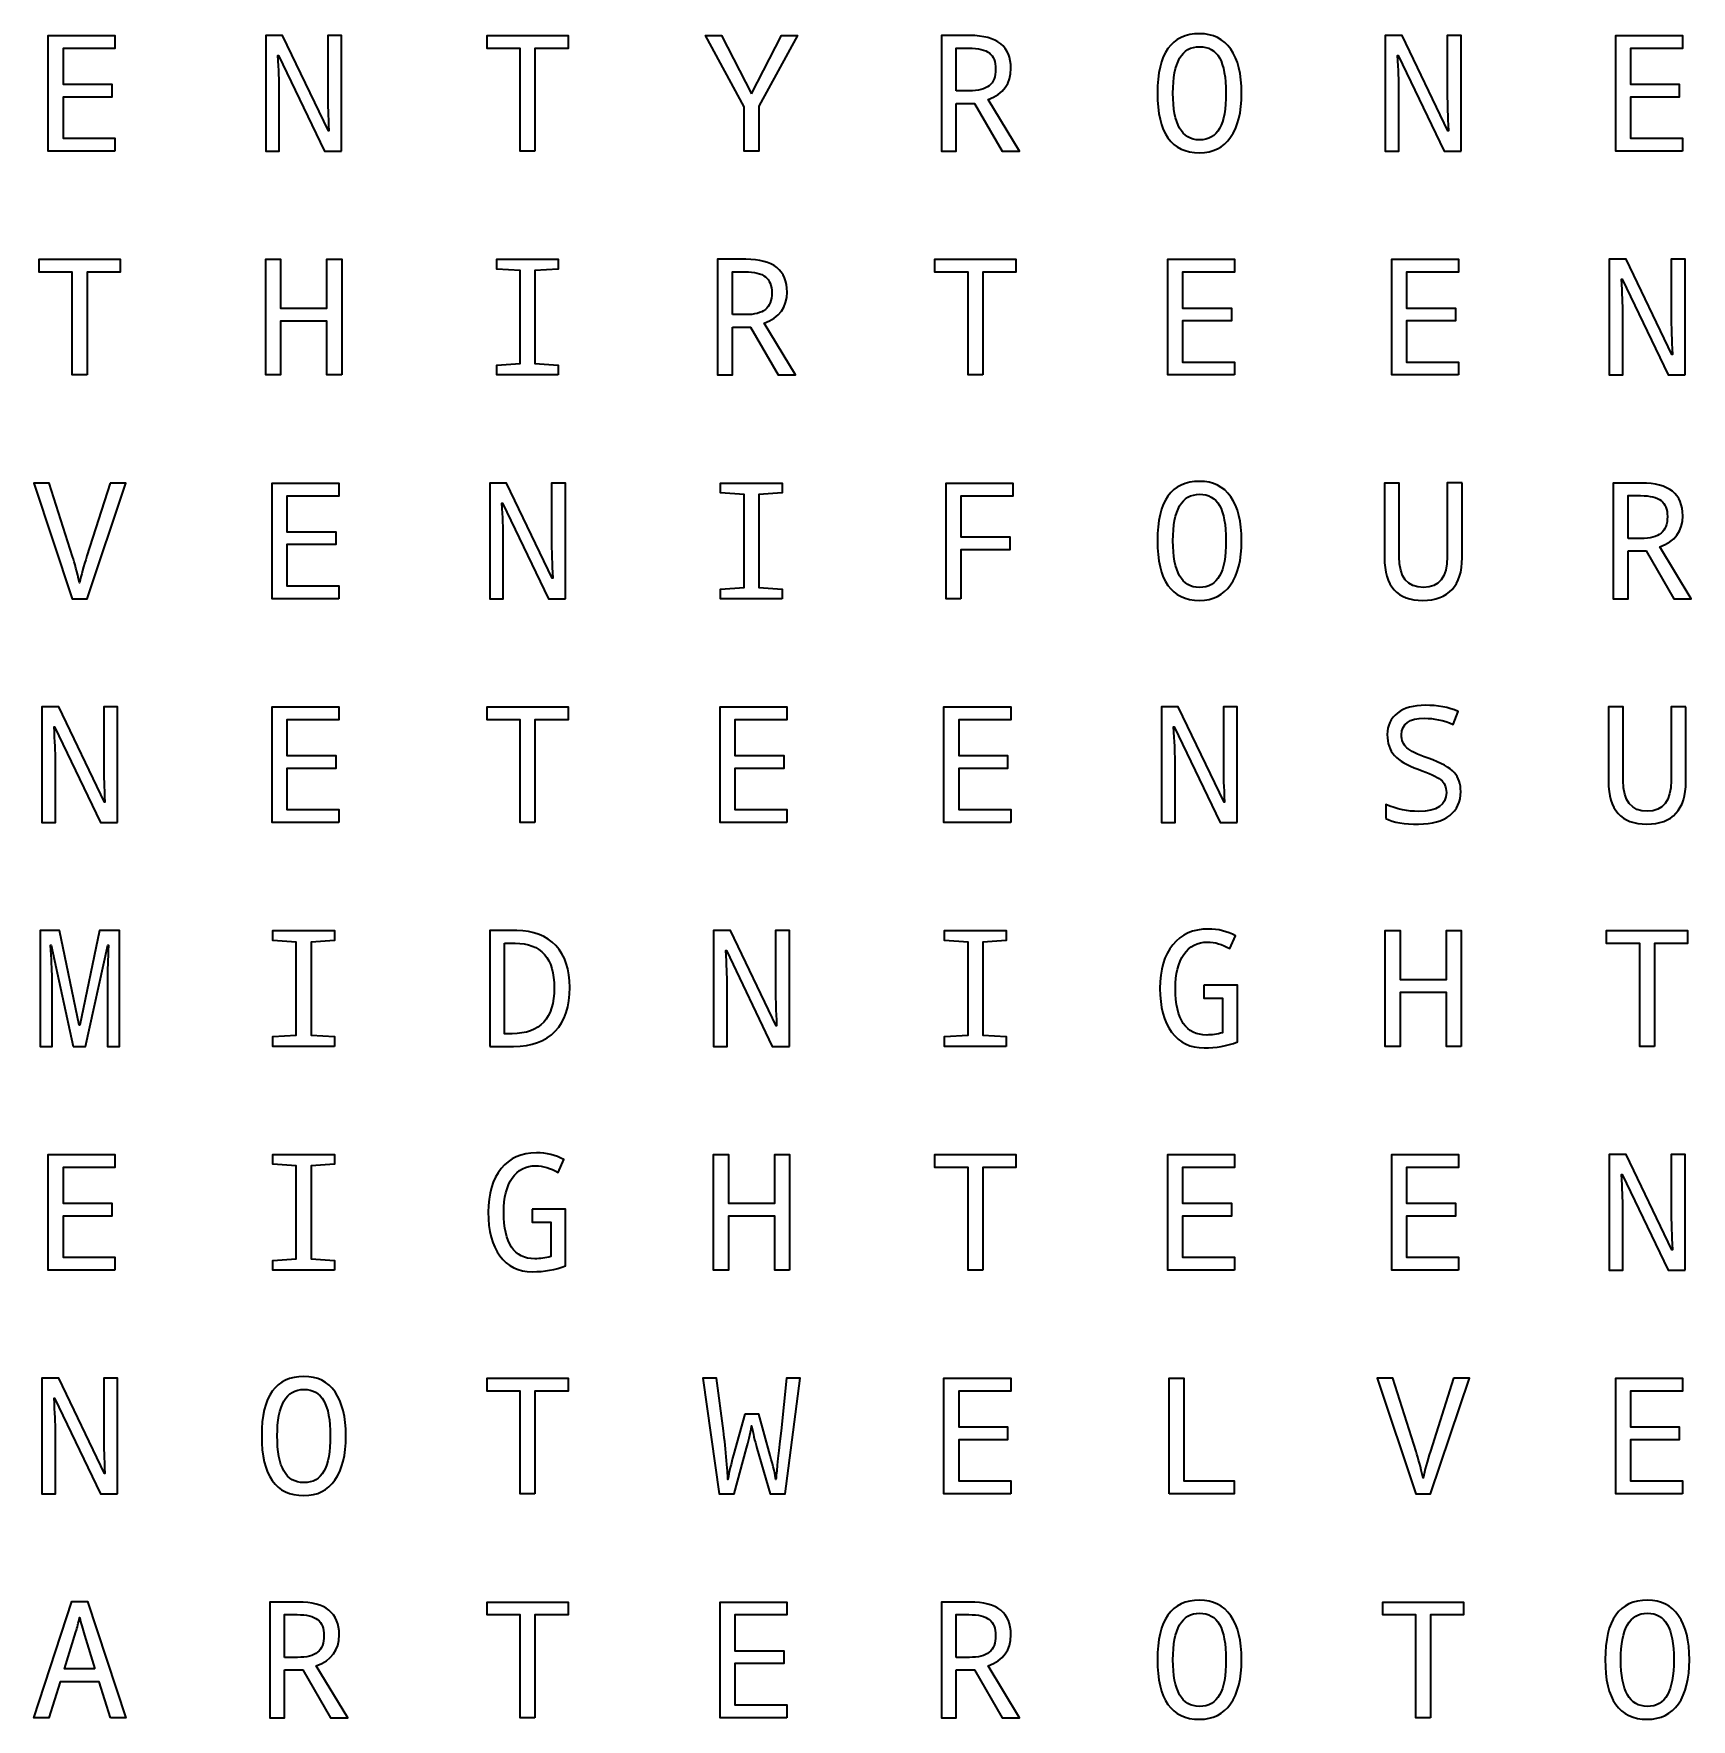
# Model space of a CAD drawing. Header units: inches. Extents: x 0 to 500, y 54 to 443.
# Drawn here: x 257.8 to 441.9, y 256 to 443.2 of the extents above; entities that cross this region are included whole.
import ezdxf

# ---------------------------------------------------------------- set-up
doc = ezdxf.new("R2010")
doc.units = ezdxf.units.IN
doc.header["$MEASUREMENT"] = 0
doc.layers.add('New Text - Clipping Mask', color=7, linetype='Continuous')

msp = doc.modelspace()

# ---------------------------------------------------------------- linework, layer by layer
at = {"layer": 'New Text - Clipping Mask', "color": 7, "lineweight": 35, "true_color": 0xffffff}
for points in [[(266.8, 430.19), (259.39, 430.19), (259.39, 443.03), (266.8, 443.03), (266.8, 441.59), (261.03, 441.59), (261.03, 437.62), (266.46, 437.62), (266.46, 436.19), (261.03, 436.19), (261.03, 431.63), (266.8, 431.63), (266.8, 430.19)], [(313.44, 430.19), (311.79, 430.19), (311.79, 441.59), (308.12, 441.59), (308.12, 443.03), (317.11, 443.03), (317.11, 441.59), (313.44, 441.59), (313.44, 430.19)], [(337.47, 436.54), (340.82, 443.03), (342.59, 443.03), (338.3, 435.18), (338.3, 430.19), (336.66, 430.19), (336.66, 435.1), (332.37, 443.03), (334.16, 443.03), (337.47, 436.54)], [(440.87, 430.19), (433.46, 430.19), (433.46, 443.03), (440.87, 443.03), (440.87, 441.59), (435.1, 441.59), (435.1, 437.62), (440.52, 437.62), (440.52, 436.19), (435.1, 436.19), (435.1, 431.63), (440.87, 431.63), (440.87, 430.19)], [(263.7, 405.33), (262.06, 405.33), (262.06, 416.74), (258.38, 416.74), (258.38, 418.18), (267.37, 418.18), (267.37, 416.74), (263.7, 416.74), (263.7, 405.33)], [(291.98, 405.33), (290.33, 405.33), (290.33, 411.32), (285.18, 411.32), (285.18, 405.33), (283.54, 405.33), (283.54, 418.18), (285.18, 418.18), (285.18, 412.76), (290.33, 412.76), (290.33, 418.18), (291.98, 418.18), (291.98, 405.33)], [(316.02, 405.33), (309.2, 405.33), (309.2, 406.41), (311.79, 406.59), (311.79, 416.92), (309.2, 417.1), (309.2, 418.18), (316.02, 418.18), (316.02, 417.1), (313.44, 416.92), (313.44, 406.59), (316.02, 406.41), (316.02, 405.33)], [(363.17, 405.33), (361.53, 405.33), (361.53, 416.74), (357.85, 416.74), (357.85, 418.18), (366.84, 418.18), (366.84, 416.74), (363.17, 416.74), (363.17, 405.33)], [(391.13, 405.33), (383.73, 405.33), (383.73, 418.18), (391.13, 418.18), (391.13, 416.74), (385.36, 416.74), (385.36, 412.76), (390.79, 412.76), (390.79, 411.34), (385.36, 411.34), (385.36, 406.77), (391.13, 406.77), (391.13, 405.33)], [(416, 405.33), (408.59, 405.33), (408.59, 418.18), (416, 418.18), (416, 416.74), (410.23, 416.74), (410.23, 412.76), (415.66, 412.76), (415.66, 411.34), (410.23, 411.34), (410.23, 406.77), (416, 406.77), (416, 405.33)], [(291.67, 380.48), (284.26, 380.48), (284.26, 393.32), (291.67, 393.32), (291.67, 391.88), (285.9, 391.88), (285.9, 387.91), (291.32, 387.91), (291.32, 386.49), (285.9, 386.49), (285.9, 381.92), (291.67, 381.92), (291.67, 380.48)], [(340.89, 380.48), (334.06, 380.48), (334.06, 381.56), (336.66, 381.74), (336.66, 392.07), (334.06, 392.24), (334.06, 393.32), (340.89, 393.32), (340.89, 392.24), (338.3, 392.07), (338.3, 381.74), (340.89, 381.56), (340.89, 380.48)], [(360.73, 380.48), (359.1, 380.48), (359.1, 393.32), (366.5, 393.32), (366.5, 391.88), (360.73, 391.88), (360.73, 387.35), (366.16, 387.35), (366.16, 385.91), (360.73, 385.91), (360.73, 380.48)], [(291.67, 355.63), (284.26, 355.63), (284.26, 368.47), (291.67, 368.47), (291.67, 367.03), (285.9, 367.03), (285.9, 363.06), (291.32, 363.06), (291.32, 361.63), (285.9, 361.63), (285.9, 357.07), (291.67, 357.07), (291.67, 355.63)], [(313.44, 355.63), (311.79, 355.63), (311.79, 367.03), (308.12, 367.03), (308.12, 368.47), (317.11, 368.47), (317.11, 367.03), (313.44, 367.03), (313.44, 355.63)], [(341.4, 355.63), (333.99, 355.63), (333.99, 368.47), (341.4, 368.47), (341.4, 367.03), (335.63, 367.03), (335.63, 363.06), (341.06, 363.06), (341.06, 361.63), (335.63, 361.63), (335.63, 357.07), (341.4, 357.07), (341.4, 355.63)], [(366.27, 355.63), (358.86, 355.63), (358.86, 368.47), (366.27, 368.47), (366.27, 367.03), (360.5, 367.03), (360.5, 363.06), (365.92, 363.06), (365.92, 361.63), (360.5, 361.63), (360.5, 357.07), (366.27, 357.07), (366.27, 355.63)], [(291.16, 330.77), (284.33, 330.77), (284.33, 331.85), (286.93, 332.03), (286.93, 342.36), (284.33, 342.54), (284.33, 343.62), (291.16, 343.62), (291.16, 342.54), (288.57, 342.36), (288.57, 332.03), (291.16, 331.85), (291.16, 330.77)], [(365.76, 330.77), (358.93, 330.77), (358.93, 331.85), (361.53, 332.03), (361.53, 342.36), (358.93, 342.54), (358.93, 343.62), (365.76, 343.62), (365.76, 342.54), (363.17, 342.36), (363.17, 332.03), (365.76, 331.85), (365.76, 330.77)], [(416.31, 330.77), (414.66, 330.77), (414.66, 336.76), (409.52, 336.76), (409.52, 330.77), (407.87, 330.77), (407.87, 343.62), (409.52, 343.62), (409.52, 338.21), (414.66, 338.21), (414.66, 343.62), (416.31, 343.62), (416.31, 330.77)], [(437.77, 330.77), (436.12, 330.77), (436.12, 342.18), (432.45, 342.18), (432.45, 343.62), (441.44, 343.62), (441.44, 342.18), (437.77, 342.18), (437.77, 330.77)], [(266.8, 305.92), (259.39, 305.92), (259.39, 318.76), (266.8, 318.76), (266.8, 317.32), (261.03, 317.32), (261.03, 313.35), (266.46, 313.35), (266.46, 311.93), (261.03, 311.93), (261.03, 307.36), (266.8, 307.36), (266.8, 305.92)], [(291.16, 305.92), (284.33, 305.92), (284.33, 307), (286.93, 307.18), (286.93, 317.51), (284.33, 317.68), (284.33, 318.76), (291.16, 318.76), (291.16, 317.68), (288.57, 317.51), (288.57, 307.18), (291.16, 307), (291.16, 305.92)], [(341.71, 305.92), (340.06, 305.92), (340.06, 311.91), (334.92, 311.91), (334.92, 305.92), (333.27, 305.92), (333.27, 318.76), (334.92, 318.76), (334.92, 313.35), (340.06, 313.35), (340.06, 318.76), (341.71, 318.76), (341.71, 305.92)], [(363.17, 305.92), (361.53, 305.92), (361.53, 317.32), (357.85, 317.32), (357.85, 318.76), (366.84, 318.76), (366.84, 317.32), (363.17, 317.32), (363.17, 305.92)], [(391.13, 305.92), (383.73, 305.92), (383.73, 318.76), (391.13, 318.76), (391.13, 317.32), (385.36, 317.32), (385.36, 313.35), (390.79, 313.35), (390.79, 311.93), (385.36, 311.93), (385.36, 307.36), (391.13, 307.36), (391.13, 305.92)], [(416, 305.92), (408.59, 305.92), (408.59, 318.76), (416, 318.76), (416, 317.32), (410.23, 317.32), (410.23, 313.35), (415.66, 313.35), (415.66, 311.93), (410.23, 311.93), (410.23, 307.36), (416, 307.36), (416, 305.92)], [(313.44, 281.07), (311.79, 281.07), (311.79, 292.47), (308.12, 292.47), (308.12, 293.91), (317.11, 293.91), (317.11, 292.47), (313.44, 292.47), (313.44, 281.07)], [(366.27, 281.07), (358.86, 281.07), (358.86, 293.91), (366.27, 293.91), (366.27, 292.47), (360.5, 292.47), (360.5, 288.5), (365.92, 288.5), (365.92, 287.08), (360.5, 287.08), (360.5, 282.51), (366.27, 282.51), (366.27, 281.07)], [(383.87, 281.07), (383.87, 293.91), (385.51, 293.91), (385.51, 282.52), (391.1, 282.52), (391.1, 281.07), (383.87, 281.07)], [(440.87, 281.07), (433.46, 281.07), (433.46, 293.91), (440.87, 293.91), (440.87, 292.47), (435.1, 292.47), (435.1, 288.5), (440.52, 288.5), (440.52, 287.08), (435.1, 287.08), (435.1, 282.51), (440.87, 282.51), (440.87, 281.07)], [(266.32, 256.21), (265.05, 260.19), (260.73, 260.19), (259.45, 256.21), (257.78, 256.21), (262.02, 269.11), (263.74, 269.11), (268.01, 256.21), (266.32, 256.21)], [(313.44, 256.21), (311.79, 256.21), (311.79, 267.62), (308.12, 267.62), (308.12, 269.06), (317.11, 269.06), (317.11, 267.62), (313.44, 267.62), (313.44, 256.21)], [(341.4, 256.21), (333.99, 256.21), (333.99, 269.06), (341.4, 269.06), (341.4, 267.62), (335.63, 267.62), (335.63, 263.65), (341.06, 263.65), (341.06, 262.22), (335.63, 262.22), (335.63, 257.65), (341.4, 257.65), (341.4, 256.21)], [(412.9, 256.21), (411.26, 256.21), (411.26, 267.62), (407.58, 267.62), (407.58, 269.06), (416.57, 269.06), (416.57, 267.62), (412.9, 267.62), (412.9, 256.21)]]:
    msp.add_lwpolyline(points, dxfattribs=at)
for points, knots in [([(291.96, 430.19), (291.96, 430.19), (290.07, 430.19), (290.07, 430.19), (290.07, 430.19), (284.96, 440.82), (284.96, 440.82), (284.96, 440.82), (284.89, 440.82), (284.89, 440.82), (285, 439.19), (285.05, 437.97), (285.05, 437.15), (285.05, 437.15), (285.05, 430.19), (285.05, 430.19), (285.05, 430.19), (283.54, 430.19), (283.54, 430.19), (283.54, 430.19), (283.54, 443.03), (283.54, 443.03), (283.54, 443.03), (285.41, 443.03), (285.41, 443.03), (285.41, 443.03), (290.5, 432.45), (290.5, 432.45), (290.5, 432.45), (290.55, 432.45), (290.55, 432.45), (290.47, 434.23), (290.43, 435.41), (290.43, 436), (290.43, 436), (290.43, 443.03), (290.43, 443.03), (290.43, 443.03), (291.96, 443.03), (291.96, 443.03), (291.96, 443.03), (291.96, 430.19), (291.96, 430.19)], [0, 0, 0, 0, 1, 1, 1, 2, 2, 2, 3, 3, 3, 4, 4, 4, 5, 5, 5, 6, 6, 6, 7, 7, 7, 8, 8, 8, 9, 9, 9, 10, 10, 10, 11, 11, 11, 12, 12, 12, 13, 13, 13, 14, 14, 14, 14]), ([(360.23, 435.49), (360.23, 435.49), (360.23, 430.19), (360.23, 430.19), (360.23, 430.19), (358.59, 430.19), (358.59, 430.19), (358.59, 430.19), (358.59, 443.03), (358.59, 443.03), (358.59, 443.03), (361.73, 443.03), (361.73, 443.03), (364.78, 443.03), (366.3, 441.81), (366.3, 439.38), (366.3, 437.7), (365.46, 436.55), (363.76, 435.94), (363.76, 435.94), (367.25, 430.19), (367.25, 430.19), (367.25, 430.19), (365.33, 430.19), (365.33, 430.19), (365.33, 430.19), (362.25, 435.49), (362.25, 435.49), (362.25, 435.49), (360.23, 435.49), (360.23, 435.49)], [0, 0, 0, 0, 1, 1, 1, 2, 2, 2, 3, 3, 3, 4, 4, 4, 5, 5, 5, 6, 6, 6, 7, 7, 7, 8, 8, 8, 9, 9, 9, 10, 10, 10, 10]), ([(387.24, 430.01), (384.12, 430.01), (382.56, 432.22), (382.56, 436.64), (382.56, 441.04), (384.12, 443.23), (387.25, 443.23), (388.76, 443.23), (389.91, 442.66), (390.71, 441.51), (391.51, 440.37), (391.91, 438.74), (391.91, 436.63), (391.91, 434.51), (391.5, 432.88), (390.69, 431.73), (389.88, 430.58), (388.73, 430.01), (387.24, 430.01)], [0, 0, 0, 0, 1, 1, 1, 2, 2, 2, 3, 3, 3, 4, 4, 4, 5, 5, 5, 6, 6, 6, 6]), ([(387.24, 431.44), (388.25, 431.44), (388.99, 431.87), (389.47, 432.72), (389.94, 433.56), (390.17, 434.87), (390.17, 436.63), (390.17, 438.4), (389.94, 439.7), (389.46, 440.54), (388.98, 441.37), (388.25, 441.79), (387.25, 441.79), (385.28, 441.79), (384.29, 440.07), (384.29, 436.63), (384.29, 433.17), (385.27, 431.44), (387.24, 431.44)], [0, 0, 0, 0, 1, 1, 1, 2, 2, 2, 3, 3, 3, 4, 4, 4, 5, 5, 5, 6, 6, 6, 6]), ([(416.29, 430.19), (416.29, 430.19), (414.4, 430.19), (414.4, 430.19), (414.4, 430.19), (409.3, 440.82), (409.3, 440.82), (409.3, 440.82), (409.23, 440.82), (409.23, 440.82), (409.33, 439.19), (409.38, 437.97), (409.38, 437.15), (409.38, 437.15), (409.38, 430.19), (409.38, 430.19), (409.38, 430.19), (407.87, 430.19), (407.87, 430.19), (407.87, 430.19), (407.87, 443.03), (407.87, 443.03), (407.87, 443.03), (409.75, 443.03), (409.75, 443.03), (409.75, 443.03), (414.83, 432.45), (414.83, 432.45), (414.83, 432.45), (414.88, 432.45), (414.88, 432.45), (414.8, 434.23), (414.76, 435.41), (414.76, 436), (414.76, 436), (414.76, 443.03), (414.76, 443.03), (414.76, 443.03), (416.29, 443.03), (416.29, 443.03), (416.29, 443.03), (416.29, 430.19), (416.29, 430.19)], [0, 0, 0, 0, 1, 1, 1, 2, 2, 2, 3, 3, 3, 4, 4, 4, 5, 5, 5, 6, 6, 6, 7, 7, 7, 8, 8, 8, 9, 9, 9, 10, 10, 10, 11, 11, 11, 12, 12, 12, 13, 13, 13, 14, 14, 14, 14]), ([(360.23, 436.88), (360.23, 436.88), (361.68, 436.88), (361.68, 436.88), (362.68, 436.88), (363.42, 437.07), (363.89, 437.46), (364.37, 437.85), (364.6, 438.46), (364.6, 439.3), (364.6, 440.13), (364.37, 440.72), (363.9, 441.09), (363.43, 441.45), (362.68, 441.63), (361.63, 441.63), (361.63, 441.63), (360.23, 441.63), (360.23, 441.63), (360.23, 441.63), (360.23, 436.88), (360.23, 436.88)], [0, 0, 0, 0, 1, 1, 1, 2, 2, 2, 3, 3, 3, 4, 4, 4, 5, 5, 5, 6, 6, 6, 7, 7, 7, 7]), ([(335.37, 410.64), (335.37, 410.64), (335.37, 405.33), (335.37, 405.33), (335.37, 405.33), (333.72, 405.33), (333.72, 405.33), (333.72, 405.33), (333.72, 418.18), (333.72, 418.18), (333.72, 418.18), (336.86, 418.18), (336.86, 418.18), (339.91, 418.18), (341.44, 416.96), (341.44, 414.53), (341.44, 412.85), (340.59, 411.7), (338.89, 411.09), (338.89, 411.09), (342.39, 405.33), (342.39, 405.33), (342.39, 405.33), (340.46, 405.33), (340.46, 405.33), (340.46, 405.33), (337.38, 410.64), (337.38, 410.64), (337.38, 410.64), (335.37, 410.64), (335.37, 410.64)], [0, 0, 0, 0, 1, 1, 1, 2, 2, 2, 3, 3, 3, 4, 4, 4, 5, 5, 5, 6, 6, 6, 7, 7, 7, 8, 8, 8, 9, 9, 9, 10, 10, 10, 10]), ([(441.16, 405.33), (441.16, 405.33), (439.27, 405.33), (439.27, 405.33), (439.27, 405.33), (434.16, 415.96), (434.16, 415.96), (434.16, 415.96), (434.09, 415.96), (434.09, 415.96), (434.2, 414.34), (434.25, 413.12), (434.25, 412.3), (434.25, 412.3), (434.25, 405.33), (434.25, 405.33), (434.25, 405.33), (432.74, 405.33), (432.74, 405.33), (432.74, 405.33), (432.74, 418.18), (432.74, 418.18), (432.74, 418.18), (434.61, 418.18), (434.61, 418.18), (434.61, 418.18), (439.7, 407.6), (439.7, 407.6), (439.7, 407.6), (439.75, 407.6), (439.75, 407.6), (439.67, 409.37), (439.63, 410.56), (439.63, 411.15), (439.63, 411.15), (439.63, 418.18), (439.63, 418.18), (439.63, 418.18), (441.16, 418.18), (441.16, 418.18), (441.16, 418.18), (441.16, 405.33), (441.16, 405.33)], [0, 0, 0, 0, 1, 1, 1, 2, 2, 2, 3, 3, 3, 4, 4, 4, 5, 5, 5, 6, 6, 6, 7, 7, 7, 8, 8, 8, 9, 9, 9, 10, 10, 10, 11, 11, 11, 12, 12, 12, 13, 13, 13, 14, 14, 14, 14]), ([(335.37, 412.03), (335.37, 412.03), (336.81, 412.03), (336.81, 412.03), (337.81, 412.03), (338.55, 412.22), (339.03, 412.61), (339.5, 412.99), (339.74, 413.61), (339.74, 414.45), (339.74, 415.28), (339.5, 415.87), (339.03, 416.23), (338.57, 416.6), (337.81, 416.78), (336.76, 416.78), (336.76, 416.78), (335.37, 416.78), (335.37, 416.78), (335.37, 416.78), (335.37, 412.03), (335.37, 412.03)], [0, 0, 0, 0, 1, 1, 1, 2, 2, 2, 3, 3, 3, 4, 4, 4, 5, 5, 5, 6, 6, 6, 7, 7, 7, 7]), ([(266.26, 393.32), (266.26, 393.32), (268.01, 393.32), (268.01, 393.32), (268.01, 393.32), (263.7, 380.48), (263.7, 380.48), (263.7, 380.48), (262.06, 380.48), (262.06, 380.48), (262.06, 380.48), (257.78, 393.32), (257.78, 393.32), (257.78, 393.32), (259.5, 393.32), (259.5, 393.32), (259.5, 393.32), (262.09, 385.18), (262.09, 385.18), (262.34, 384.44), (262.59, 383.46), (262.87, 382.25), (263.05, 383.09), (263.32, 384.09), (263.69, 385.23), (263.69, 385.23), (266.26, 393.32), (266.26, 393.32)], [0, 0, 0, 0, 1, 1, 1, 2, 2, 2, 3, 3, 3, 4, 4, 4, 5, 5, 5, 6, 6, 6, 7, 7, 7, 8, 8, 8, 9, 9, 9, 9]), ([(316.83, 380.48), (316.83, 380.48), (314.93, 380.48), (314.93, 380.48), (314.93, 380.48), (309.83, 391.11), (309.83, 391.11), (309.83, 391.11), (309.76, 391.11), (309.76, 391.11), (309.87, 389.49), (309.92, 388.27), (309.92, 387.45), (309.92, 387.45), (309.92, 380.48), (309.92, 380.48), (309.92, 380.48), (308.41, 380.48), (308.41, 380.48), (308.41, 380.48), (308.41, 393.32), (308.41, 393.32), (308.41, 393.32), (310.28, 393.32), (310.28, 393.32), (310.28, 393.32), (315.36, 382.75), (315.36, 382.75), (315.36, 382.75), (315.42, 382.75), (315.42, 382.75), (315.34, 384.52), (315.29, 385.7), (315.29, 386.29), (315.29, 386.29), (315.29, 393.32), (315.29, 393.32), (315.29, 393.32), (316.83, 393.32), (316.83, 393.32), (316.83, 393.32), (316.83, 380.48), (316.83, 380.48)], [0, 0, 0, 0, 1, 1, 1, 2, 2, 2, 3, 3, 3, 4, 4, 4, 5, 5, 5, 6, 6, 6, 7, 7, 7, 8, 8, 8, 9, 9, 9, 10, 10, 10, 11, 11, 11, 12, 12, 12, 13, 13, 13, 14, 14, 14, 14]), ([(387.24, 380.3), (384.12, 380.3), (382.56, 382.51), (382.56, 386.94), (382.56, 391.33), (384.12, 393.52), (387.25, 393.52), (388.76, 393.52), (389.91, 392.95), (390.71, 391.81), (391.51, 390.66), (391.91, 389.03), (391.91, 386.92), (391.91, 384.8), (391.5, 383.17), (390.69, 382.03), (389.88, 380.88), (388.73, 380.3), (387.24, 380.3)], [0, 0, 0, 0, 1, 1, 1, 2, 2, 2, 3, 3, 3, 4, 4, 4, 5, 5, 5, 6, 6, 6, 6]), ([(416.4, 393.34), (416.4, 393.34), (416.4, 385.01), (416.4, 385.01), (416.4, 383.49), (416.03, 382.32), (415.29, 381.52), (414.55, 380.71), (413.46, 380.3), (412.03, 380.3), (409.2, 380.3), (407.78, 381.88), (407.78, 385.05), (407.78, 385.05), (407.78, 393.32), (407.78, 393.32), (407.78, 393.32), (409.42, 393.32), (409.42, 393.32), (409.42, 393.32), (409.42, 385.14), (409.42, 385.14), (409.42, 382.87), (410.32, 381.74), (412.12, 381.74), (413.85, 381.74), (414.73, 382.87), (414.76, 385.15), (414.76, 385.15), (414.76, 393.34), (414.76, 393.34), (414.76, 393.34), (416.4, 393.34), (416.4, 393.34)], [0, 0, 0, 0, 1, 1, 1, 2, 2, 2, 3, 3, 3, 4, 4, 4, 5, 5, 5, 6, 6, 6, 7, 7, 7, 8, 8, 8, 9, 9, 9, 10, 10, 10, 11, 11, 11, 11]), ([(434.83, 385.79), (434.83, 385.79), (434.83, 380.48), (434.83, 380.48), (434.83, 380.48), (433.19, 380.48), (433.19, 380.48), (433.19, 380.48), (433.19, 393.32), (433.19, 393.32), (433.19, 393.32), (436.33, 393.32), (436.33, 393.32), (439.38, 393.32), (440.9, 392.11), (440.9, 389.68), (440.9, 388), (440.05, 386.85), (438.36, 386.23), (438.36, 386.23), (441.85, 380.48), (441.85, 380.48), (441.85, 380.48), (439.93, 380.48), (439.93, 380.48), (439.93, 380.48), (436.85, 385.79), (436.85, 385.79), (436.85, 385.79), (434.83, 385.79), (434.83, 385.79)], [0, 0, 0, 0, 1, 1, 1, 2, 2, 2, 3, 3, 3, 4, 4, 4, 5, 5, 5, 6, 6, 6, 7, 7, 7, 8, 8, 8, 9, 9, 9, 10, 10, 10, 10]), ([(387.24, 381.74), (388.25, 381.74), (388.99, 382.16), (389.47, 383.01), (389.94, 383.86), (390.17, 385.16), (390.17, 386.92), (390.17, 388.69), (389.94, 390), (389.46, 390.83), (388.98, 391.67), (388.25, 392.08), (387.25, 392.08), (385.28, 392.08), (384.29, 390.36), (384.29, 386.92), (384.29, 383.46), (385.27, 381.74), (387.24, 381.74)], [0, 0, 0, 0, 1, 1, 1, 2, 2, 2, 3, 3, 3, 4, 4, 4, 5, 5, 5, 6, 6, 6, 6]), ([(434.83, 387.17), (434.83, 387.17), (436.27, 387.17), (436.27, 387.17), (437.28, 387.17), (438.02, 387.37), (438.49, 387.75), (438.97, 388.14), (439.2, 388.75), (439.2, 389.6), (439.2, 390.42), (438.97, 391.02), (438.5, 391.38), (438.03, 391.74), (437.27, 391.93), (436.23, 391.93), (436.23, 391.93), (434.83, 391.93), (434.83, 391.93), (434.83, 391.93), (434.83, 387.17), (434.83, 387.17)], [0, 0, 0, 0, 1, 1, 1, 2, 2, 2, 3, 3, 3, 4, 4, 4, 5, 5, 5, 6, 6, 6, 7, 7, 7, 7]), ([(267.09, 355.63), (267.09, 355.63), (265.2, 355.63), (265.2, 355.63), (265.2, 355.63), (260.1, 366.26), (260.1, 366.26), (260.1, 366.26), (260.03, 366.26), (260.03, 366.26), (260.13, 364.63), (260.19, 363.41), (260.19, 362.59), (260.19, 362.59), (260.19, 355.63), (260.19, 355.63), (260.19, 355.63), (258.67, 355.63), (258.67, 355.63), (258.67, 355.63), (258.67, 368.47), (258.67, 368.47), (258.67, 368.47), (260.55, 368.47), (260.55, 368.47), (260.55, 368.47), (265.63, 357.89), (265.63, 357.89), (265.63, 357.89), (265.68, 357.89), (265.68, 357.89), (265.6, 359.67), (265.56, 360.85), (265.56, 361.44), (265.56, 361.44), (265.56, 368.47), (265.56, 368.47), (265.56, 368.47), (267.09, 368.47), (267.09, 368.47), (267.09, 368.47), (267.09, 355.63), (267.09, 355.63)], [0, 0, 0, 0, 1, 1, 1, 2, 2, 2, 3, 3, 3, 4, 4, 4, 5, 5, 5, 6, 6, 6, 7, 7, 7, 8, 8, 8, 9, 9, 9, 10, 10, 10, 11, 11, 11, 12, 12, 12, 13, 13, 13, 14, 14, 14, 14]), ([(391.42, 355.63), (391.42, 355.63), (389.53, 355.63), (389.53, 355.63), (389.53, 355.63), (384.43, 366.26), (384.43, 366.26), (384.43, 366.26), (384.36, 366.26), (384.36, 366.26), (384.47, 364.63), (384.52, 363.41), (384.52, 362.59), (384.52, 362.59), (384.52, 355.63), (384.52, 355.63), (384.52, 355.63), (383.01, 355.63), (383.01, 355.63), (383.01, 355.63), (383.01, 368.47), (383.01, 368.47), (383.01, 368.47), (384.88, 368.47), (384.88, 368.47), (384.88, 368.47), (389.96, 357.89), (389.96, 357.89), (389.96, 357.89), (390.02, 357.89), (390.02, 357.89), (389.93, 359.67), (389.89, 360.85), (389.89, 361.44), (389.89, 361.44), (389.89, 368.47), (389.89, 368.47), (389.89, 368.47), (391.42, 368.47), (391.42, 368.47), (391.42, 368.47), (391.42, 355.63), (391.42, 355.63)], [0, 0, 0, 0, 1, 1, 1, 2, 2, 2, 3, 3, 3, 4, 4, 4, 5, 5, 5, 6, 6, 6, 7, 7, 7, 8, 8, 8, 9, 9, 9, 10, 10, 10, 11, 11, 11, 12, 12, 12, 13, 13, 13, 14, 14, 14, 14]), ([(407.92, 356.06), (407.92, 356.06), (407.92, 357.62), (407.92, 357.62), (409.16, 357.12), (410.38, 356.86), (411.57, 356.86), (413.62, 356.86), (414.65, 357.57), (414.65, 358.97), (414.65, 359.58), (414.44, 360.05), (414.03, 360.38), (413.61, 360.71), (412.77, 361.1), (411.51, 361.55), (410.29, 361.97), (409.42, 362.49), (408.89, 363.08), (408.36, 363.67), (408.09, 364.45), (408.09, 365.39), (408.09, 366.41), (408.47, 367.21), (409.22, 367.79), (409.98, 368.37), (411.01, 368.65), (412.32, 368.65), (413.67, 368.65), (414.89, 368.43), (415.98, 367.97), (415.98, 367.97), (415.42, 366.53), (415.42, 366.53), (414.29, 366.99), (413.23, 367.21), (412.25, 367.21), (410.53, 367.21), (409.68, 366.6), (409.68, 365.38), (409.68, 364.78), (409.87, 364.3), (410.25, 363.94), (410.64, 363.57), (411.43, 363.18), (412.63, 362.77), (414.07, 362.25), (415.04, 361.72), (415.52, 361.17), (416.01, 360.63), (416.25, 359.92), (416.25, 359.06), (416.25, 357.94), (415.84, 357.05), (415.03, 356.41), (414.22, 355.77), (413.06, 355.45), (411.57, 355.45), (410.01, 355.45), (408.8, 355.65), (407.92, 356.06)], [0, 0, 0, 0, 1, 1, 1, 2, 2, 2, 3, 3, 3, 4, 4, 4, 5, 5, 5, 6, 6, 6, 7, 7, 7, 8, 8, 8, 9, 9, 9, 10, 10, 10, 11, 11, 11, 12, 12, 12, 13, 13, 13, 14, 14, 14, 15, 15, 15, 16, 16, 16, 17, 17, 17, 18, 18, 18, 19, 19, 19, 20, 20, 20, 20]), ([(441.26, 368.49), (441.26, 368.49), (441.26, 360.16), (441.26, 360.16), (441.26, 358.64), (440.89, 357.47), (440.15, 356.66), (439.42, 355.85), (438.33, 355.45), (436.9, 355.45), (434.07, 355.45), (432.65, 357.03), (432.65, 360.19), (432.65, 360.19), (432.65, 368.47), (432.65, 368.47), (432.65, 368.47), (434.29, 368.47), (434.29, 368.47), (434.29, 368.47), (434.29, 360.28), (434.29, 360.28), (434.29, 358.02), (435.19, 356.88), (436.99, 356.88), (438.72, 356.88), (439.6, 358.02), (439.63, 360.3), (439.63, 360.3), (439.63, 368.49), (439.63, 368.49), (439.63, 368.49), (441.26, 368.49), (441.26, 368.49)], [0, 0, 0, 0, 1, 1, 1, 2, 2, 2, 3, 3, 3, 4, 4, 4, 5, 5, 5, 6, 6, 6, 7, 7, 7, 8, 8, 8, 9, 9, 9, 10, 10, 10, 11, 11, 11, 11]), ([(262.17, 330.77), (262.17, 330.77), (259.72, 342.02), (259.72, 342.02), (259.72, 342.02), (259.65, 342.02), (259.65, 342.02), (259.75, 340.46), (259.81, 339.27), (259.81, 338.45), (259.81, 338.45), (259.81, 330.77), (259.81, 330.77), (259.81, 330.77), (258.48, 330.77), (258.48, 330.77), (258.48, 330.77), (258.48, 343.62), (258.48, 343.62), (258.48, 343.62), (260.65, 343.62), (260.65, 343.62), (260.65, 343.62), (262.83, 333.14), (262.83, 333.14), (262.83, 333.14), (262.89, 333.14), (262.89, 333.14), (262.89, 333.14), (265.09, 343.62), (265.09, 343.62), (265.09, 343.62), (267.3, 343.62), (267.3, 343.62), (267.3, 343.62), (267.3, 330.77), (267.3, 330.77), (267.3, 330.77), (265.96, 330.77), (265.96, 330.77), (265.96, 330.77), (265.96, 338.57), (265.96, 338.57), (265.96, 339.16), (266, 340.31), (266.08, 342), (266.08, 342), (266.01, 342), (266.01, 342), (266.01, 342), (263.52, 330.77), (263.52, 330.77), (263.52, 330.77), (262.17, 330.77), (262.17, 330.77)], [0, 0, 0, 0, 1, 1, 1, 2, 2, 2, 3, 3, 3, 4, 4, 4, 5, 5, 5, 6, 6, 6, 7, 7, 7, 8, 8, 8, 9, 9, 9, 10, 10, 10, 11, 11, 11, 12, 12, 12, 13, 13, 13, 14, 14, 14, 15, 15, 15, 16, 16, 16, 17, 17, 17, 18, 18, 18, 18]), ([(308.41, 330.77), (308.41, 330.77), (308.41, 343.62), (308.41, 343.62), (308.41, 343.62), (311.41, 343.62), (311.41, 343.62), (313.27, 343.62), (314.72, 343.06), (315.76, 341.96), (316.79, 340.85), (317.31, 339.3), (317.31, 337.32), (317.31, 335.2), (316.77, 333.58), (315.7, 332.46), (314.63, 331.34), (313.08, 330.77), (311.05, 330.77), (311.05, 330.77), (308.41, 330.77), (308.41, 330.77)], [0, 0, 0, 0, 1, 1, 1, 2, 2, 2, 3, 3, 3, 4, 4, 4, 5, 5, 5, 6, 6, 6, 7, 7, 7, 7]), ([(341.69, 330.77), (341.69, 330.77), (339.8, 330.77), (339.8, 330.77), (339.8, 330.77), (334.7, 341.4), (334.7, 341.4), (334.7, 341.4), (334.63, 341.4), (334.63, 341.4), (334.73, 339.78), (334.79, 338.56), (334.79, 337.74), (334.79, 337.74), (334.79, 330.77), (334.79, 330.77), (334.79, 330.77), (333.27, 330.77), (333.27, 330.77), (333.27, 330.77), (333.27, 343.62), (333.27, 343.62), (333.27, 343.62), (335.15, 343.62), (335.15, 343.62), (335.15, 343.62), (340.23, 333.04), (340.23, 333.04), (340.23, 333.04), (340.28, 333.04), (340.28, 333.04), (340.2, 334.81), (340.16, 336), (340.16, 336.59), (340.16, 336.59), (340.16, 343.62), (340.16, 343.62), (340.16, 343.62), (341.69, 343.62), (341.69, 343.62), (341.69, 343.62), (341.69, 330.77), (341.69, 330.77)], [0, 0, 0, 0, 1, 1, 1, 2, 2, 2, 3, 3, 3, 4, 4, 4, 5, 5, 5, 6, 6, 6, 7, 7, 7, 8, 8, 8, 9, 9, 9, 10, 10, 10, 11, 11, 11, 12, 12, 12, 13, 13, 13, 14, 14, 14, 14]), ([(387.73, 337.55), (387.73, 337.55), (391.44, 337.55), (391.44, 337.55), (391.44, 337.55), (391.44, 331.26), (391.44, 331.26), (390.3, 330.82), (389.07, 330.6), (387.75, 330.6), (386.21, 330.6), (385.01, 331.18), (384.14, 332.35), (383.28, 333.52), (382.85, 335.14), (382.85, 337.21), (382.85, 339.27), (383.32, 340.88), (384.27, 342.05), (385.22, 343.22), (386.53, 343.8), (388.2, 343.8), (389.32, 343.8), (390.34, 343.55), (391.24, 343.05), (391.24, 343.05), (390.61, 341.62), (390.61, 341.62), (389.75, 342.11), (388.93, 342.36), (388.14, 342.36), (387.02, 342.36), (386.14, 341.9), (385.51, 340.99), (384.88, 340.08), (384.57, 338.82), (384.57, 337.19), (384.57, 333.75), (385.73, 332.03), (388.04, 332.03), (388.61, 332.03), (389.2, 332.11), (389.81, 332.28), (389.81, 332.28), (389.81, 336.11), (389.81, 336.11), (389.81, 336.11), (387.73, 336.11), (387.73, 336.11), (387.73, 336.11), (387.73, 337.55), (387.73, 337.55)], [0, 0, 0, 0, 1, 1, 1, 2, 2, 2, 3, 3, 3, 4, 4, 4, 5, 5, 5, 6, 6, 6, 7, 7, 7, 8, 8, 8, 9, 9, 9, 10, 10, 10, 11, 11, 11, 12, 12, 12, 13, 13, 13, 14, 14, 14, 15, 15, 15, 16, 16, 16, 17, 17, 17, 17]), ([(310.05, 342.22), (310.05, 342.22), (310.05, 332.18), (310.05, 332.18), (310.05, 332.18), (310.9, 332.18), (310.9, 332.18), (314.02, 332.18), (315.58, 333.87), (315.58, 337.27), (315.58, 340.57), (314.13, 342.22), (311.24, 342.22), (311.24, 342.22), (310.05, 342.22), (310.05, 342.22)], [0, 0, 0, 0, 1, 1, 1, 2, 2, 2, 3, 3, 3, 4, 4, 4, 5, 5, 5, 5]), ([(313.13, 312.7), (313.13, 312.7), (316.84, 312.7), (316.84, 312.7), (316.84, 312.7), (316.84, 306.4), (316.84, 306.4), (315.7, 305.96), (314.47, 305.74), (313.15, 305.74), (311.61, 305.74), (310.41, 306.33), (309.54, 307.5), (308.68, 308.67), (308.25, 310.29), (308.25, 312.36), (308.25, 314.41), (308.72, 316.03), (309.67, 317.2), (310.62, 318.36), (311.93, 318.95), (313.6, 318.95), (314.72, 318.95), (315.74, 318.7), (316.64, 318.19), (316.64, 318.19), (316.01, 316.77), (316.01, 316.77), (315.15, 317.26), (314.33, 317.51), (313.54, 317.51), (312.42, 317.51), (311.54, 317.05), (310.91, 316.14), (310.29, 315.23), (309.97, 313.96), (309.97, 312.34), (309.97, 308.9), (311.13, 307.18), (313.44, 307.18), (314.01, 307.18), (314.6, 307.26), (315.21, 307.43), (315.21, 307.43), (315.21, 311.26), (315.21, 311.26), (315.21, 311.26), (313.13, 311.26), (313.13, 311.26), (313.13, 311.26), (313.13, 312.7), (313.13, 312.7)], [0, 0, 0, 0, 1, 1, 1, 2, 2, 2, 3, 3, 3, 4, 4, 4, 5, 5, 5, 6, 6, 6, 7, 7, 7, 8, 8, 8, 9, 9, 9, 10, 10, 10, 11, 11, 11, 12, 12, 12, 13, 13, 13, 14, 14, 14, 15, 15, 15, 16, 16, 16, 17, 17, 17, 17]), ([(441.16, 305.92), (441.16, 305.92), (439.27, 305.92), (439.27, 305.92), (439.27, 305.92), (434.16, 316.55), (434.16, 316.55), (434.16, 316.55), (434.09, 316.55), (434.09, 316.55), (434.2, 314.93), (434.25, 313.71), (434.25, 312.89), (434.25, 312.89), (434.25, 305.92), (434.25, 305.92), (434.25, 305.92), (432.74, 305.92), (432.74, 305.92), (432.74, 305.92), (432.74, 318.76), (432.74, 318.76), (432.74, 318.76), (434.61, 318.76), (434.61, 318.76), (434.61, 318.76), (439.7, 308.19), (439.7, 308.19), (439.7, 308.19), (439.75, 308.19), (439.75, 308.19), (439.67, 309.96), (439.63, 311.14), (439.63, 311.74), (439.63, 311.74), (439.63, 318.76), (439.63, 318.76), (439.63, 318.76), (441.16, 318.76), (441.16, 318.76), (441.16, 318.76), (441.16, 305.92), (441.16, 305.92)], [0, 0, 0, 0, 1, 1, 1, 2, 2, 2, 3, 3, 3, 4, 4, 4, 5, 5, 5, 6, 6, 6, 7, 7, 7, 8, 8, 8, 9, 9, 9, 10, 10, 10, 11, 11, 11, 12, 12, 12, 13, 13, 13, 14, 14, 14, 14]), ([(267.09, 281.07), (267.09, 281.07), (265.2, 281.07), (265.2, 281.07), (265.2, 281.07), (260.1, 291.7), (260.1, 291.7), (260.1, 291.7), (260.03, 291.7), (260.03, 291.7), (260.13, 290.07), (260.19, 288.85), (260.19, 288.03), (260.19, 288.03), (260.19, 281.07), (260.19, 281.07), (260.19, 281.07), (258.67, 281.07), (258.67, 281.07), (258.67, 281.07), (258.67, 293.91), (258.67, 293.91), (258.67, 293.91), (260.55, 293.91), (260.55, 293.91), (260.55, 293.91), (265.63, 283.33), (265.63, 283.33), (265.63, 283.33), (265.68, 283.33), (265.68, 283.33), (265.6, 285.11), (265.56, 286.29), (265.56, 286.88), (265.56, 286.88), (265.56, 293.91), (265.56, 293.91), (265.56, 293.91), (267.09, 293.91), (267.09, 293.91), (267.09, 293.91), (267.09, 281.07), (267.09, 281.07)], [0, 0, 0, 0, 1, 1, 1, 2, 2, 2, 3, 3, 3, 4, 4, 4, 5, 5, 5, 6, 6, 6, 7, 7, 7, 8, 8, 8, 9, 9, 9, 10, 10, 10, 11, 11, 11, 12, 12, 12, 13, 13, 13, 14, 14, 14, 14]), ([(287.77, 280.89), (284.65, 280.89), (283.09, 283.1), (283.09, 287.52), (283.09, 291.92), (284.66, 294.11), (287.79, 294.11), (289.29, 294.11), (290.44, 293.54), (291.24, 292.39), (292.04, 291.25), (292.44, 289.62), (292.44, 287.51), (292.44, 285.39), (292.04, 283.76), (291.23, 282.61), (290.42, 281.46), (289.27, 280.89), (287.77, 280.89)], [0, 0, 0, 0, 1, 1, 1, 2, 2, 2, 3, 3, 3, 4, 4, 4, 5, 5, 5, 6, 6, 6, 6]), ([(336.73, 289.92), (336.73, 289.92), (338.29, 289.92), (338.29, 289.92), (338.29, 289.92), (339.56, 285.34), (339.56, 285.34), (339.92, 284.06), (340.13, 283.16), (340.2, 282.65), (340.21, 282.96), (340.4, 284.77), (340.77, 288.09), (340.77, 288.09), (341.38, 293.91), (341.38, 293.91), (341.38, 293.91), (342.88, 293.91), (342.88, 293.91), (342.88, 293.91), (341.23, 281.07), (341.23, 281.07), (341.23, 281.07), (339.56, 281.07), (339.56, 281.07), (339.56, 281.07), (338.08, 286.16), (338.08, 286.16), (337.85, 286.97), (337.66, 287.8), (337.5, 288.64), (337.32, 287.63), (337.13, 286.79), (336.93, 286.14), (336.93, 286.14), (335.56, 281.07), (335.56, 281.07), (335.56, 281.07), (333.89, 281.07), (333.89, 281.07), (333.89, 281.07), (332.1, 293.91), (332.1, 293.91), (332.1, 293.91), (333.6, 293.91), (333.6, 293.91), (333.6, 293.91), (334.37, 288.09), (334.37, 288.09), (334.51, 287.05), (334.62, 285.95), (334.72, 284.76), (334.82, 283.58), (334.87, 282.88), (334.87, 282.65), (335.01, 283.53), (335.22, 284.45), (335.49, 285.39), (335.49, 285.39), (336.73, 289.92), (336.73, 289.92)], [0, 0, 0, 0, 1, 1, 1, 2, 2, 2, 3, 3, 3, 4, 4, 4, 5, 5, 5, 6, 6, 6, 7, 7, 7, 8, 8, 8, 9, 9, 9, 10, 10, 10, 11, 11, 11, 12, 12, 12, 13, 13, 13, 14, 14, 14, 15, 15, 15, 16, 16, 16, 17, 17, 17, 18, 18, 18, 19, 19, 19, 20, 20, 20, 20]), ([(415.46, 293.91), (415.46, 293.91), (417.21, 293.91), (417.21, 293.91), (417.21, 293.91), (412.9, 281.07), (412.9, 281.07), (412.9, 281.07), (411.26, 281.07), (411.26, 281.07), (411.26, 281.07), (406.97, 293.91), (406.97, 293.91), (406.97, 293.91), (408.7, 293.91), (408.7, 293.91), (408.7, 293.91), (411.29, 285.77), (411.29, 285.77), (411.53, 285.02), (411.79, 284.04), (412.07, 282.83), (412.25, 283.68), (412.52, 284.68), (412.89, 285.82), (412.89, 285.82), (415.46, 293.91), (415.46, 293.91)], [0, 0, 0, 0, 1, 1, 1, 2, 2, 2, 3, 3, 3, 4, 4, 4, 5, 5, 5, 6, 6, 6, 7, 7, 7, 8, 8, 8, 9, 9, 9, 9]), ([(287.77, 282.32), (288.79, 282.32), (289.53, 282.75), (290, 283.6), (290.47, 284.45), (290.71, 285.75), (290.71, 287.51), (290.71, 289.28), (290.47, 290.58), (289.99, 291.42), (289.51, 292.25), (288.78, 292.67), (287.79, 292.67), (285.81, 292.67), (284.82, 290.95), (284.82, 287.51), (284.82, 284.05), (285.81, 282.32), (287.77, 282.32)], [0, 0, 0, 0, 1, 1, 1, 2, 2, 2, 3, 3, 3, 4, 4, 4, 5, 5, 5, 6, 6, 6, 6]), ([(285.63, 261.52), (285.63, 261.52), (285.63, 256.21), (285.63, 256.21), (285.63, 256.21), (283.99, 256.21), (283.99, 256.21), (283.99, 256.21), (283.99, 269.06), (283.99, 269.06), (283.99, 269.06), (287.13, 269.06), (287.13, 269.06), (290.18, 269.06), (291.7, 267.84), (291.7, 265.41), (291.7, 263.73), (290.86, 262.58), (289.16, 261.97), (289.16, 261.97), (292.65, 256.21), (292.65, 256.21), (292.65, 256.21), (290.73, 256.21), (290.73, 256.21), (290.73, 256.21), (287.65, 261.52), (287.65, 261.52), (287.65, 261.52), (285.63, 261.52), (285.63, 261.52)], [0, 0, 0, 0, 1, 1, 1, 2, 2, 2, 3, 3, 3, 4, 4, 4, 5, 5, 5, 6, 6, 6, 7, 7, 7, 8, 8, 8, 9, 9, 9, 10, 10, 10, 10]), ([(360.23, 261.52), (360.23, 261.52), (360.23, 256.21), (360.23, 256.21), (360.23, 256.21), (358.59, 256.21), (358.59, 256.21), (358.59, 256.21), (358.59, 269.06), (358.59, 269.06), (358.59, 269.06), (361.73, 269.06), (361.73, 269.06), (364.78, 269.06), (366.3, 267.84), (366.3, 265.41), (366.3, 263.73), (365.46, 262.58), (363.76, 261.97), (363.76, 261.97), (367.25, 256.21), (367.25, 256.21), (367.25, 256.21), (365.33, 256.21), (365.33, 256.21), (365.33, 256.21), (362.25, 261.52), (362.25, 261.52), (362.25, 261.52), (360.23, 261.52), (360.23, 261.52)], [0, 0, 0, 0, 1, 1, 1, 2, 2, 2, 3, 3, 3, 4, 4, 4, 5, 5, 5, 6, 6, 6, 7, 7, 7, 8, 8, 8, 9, 9, 9, 10, 10, 10, 10]), ([(387.24, 256.04), (384.12, 256.04), (382.56, 258.25), (382.56, 262.67), (382.56, 267.06), (384.12, 269.26), (387.25, 269.26), (388.76, 269.26), (389.91, 268.69), (390.71, 267.54), (391.51, 266.4), (391.91, 264.77), (391.91, 262.65), (391.91, 260.54), (391.5, 258.91), (390.69, 257.76), (389.88, 256.61), (388.73, 256.04), (387.24, 256.04)], [0, 0, 0, 0, 1, 1, 1, 2, 2, 2, 3, 3, 3, 4, 4, 4, 5, 5, 5, 6, 6, 6, 6]), ([(387.24, 257.47), (388.25, 257.47), (388.99, 257.89), (389.47, 258.74), (389.94, 259.59), (390.17, 260.9), (390.17, 262.65), (390.17, 264.43), (389.94, 265.73), (389.46, 266.57), (388.98, 267.4), (388.25, 267.82), (387.25, 267.82), (385.28, 267.82), (384.29, 266.1), (384.29, 262.65), (384.29, 259.2), (385.27, 257.47), (387.24, 257.47)], [0, 0, 0, 0, 1, 1, 1, 2, 2, 2, 3, 3, 3, 4, 4, 4, 5, 5, 5, 6, 6, 6, 6]), ([(436.97, 256.04), (433.85, 256.04), (432.29, 258.25), (432.29, 262.67), (432.29, 267.06), (433.86, 269.26), (436.99, 269.26), (438.49, 269.26), (439.64, 268.69), (440.44, 267.54), (441.24, 266.4), (441.64, 264.77), (441.64, 262.65), (441.64, 260.54), (441.24, 258.91), (440.43, 257.76), (439.62, 256.61), (438.47, 256.04), (436.97, 256.04)], [0, 0, 0, 0, 1, 1, 1, 2, 2, 2, 3, 3, 3, 4, 4, 4, 5, 5, 5, 6, 6, 6, 6]), ([(436.97, 257.47), (437.98, 257.47), (438.73, 257.89), (439.2, 258.74), (439.67, 259.59), (439.91, 260.9), (439.91, 262.65), (439.91, 264.43), (439.67, 265.73), (439.19, 266.57), (438.71, 267.4), (437.98, 267.82), (436.99, 267.82), (435.01, 267.82), (434.02, 266.1), (434.02, 262.65), (434.02, 259.2), (435, 257.47), (436.97, 257.47)], [0, 0, 0, 0, 1, 1, 1, 2, 2, 2, 3, 3, 3, 4, 4, 4, 5, 5, 5, 6, 6, 6, 6]), ([(264.58, 261.64), (264.58, 261.64), (263.41, 265.37), (263.41, 265.37), (263.19, 266.09), (263, 266.76), (262.87, 267.35), (262.75, 266.77), (262.62, 266.24), (262.46, 265.75), (262.46, 265.75), (261.2, 261.64), (261.2, 261.64), (261.2, 261.64), (264.58, 261.64), (264.58, 261.64)], [0, 0, 0, 0, 1, 1, 1, 2, 2, 2, 3, 3, 3, 4, 4, 4, 5, 5, 5, 5]), ([(285.63, 262.91), (285.63, 262.91), (287.08, 262.91), (287.08, 262.91), (288.08, 262.91), (288.82, 263.1), (289.29, 263.49), (289.77, 263.87), (290.01, 264.49), (290.01, 265.33), (290.01, 266.16), (289.77, 266.75), (289.3, 267.12), (288.83, 267.48), (288.08, 267.66), (287.03, 267.66), (287.03, 267.66), (285.63, 267.66), (285.63, 267.66), (285.63, 267.66), (285.63, 262.91), (285.63, 262.91)], [0, 0, 0, 0, 1, 1, 1, 2, 2, 2, 3, 3, 3, 4, 4, 4, 5, 5, 5, 6, 6, 6, 7, 7, 7, 7]), ([(360.23, 262.91), (360.23, 262.91), (361.68, 262.91), (361.68, 262.91), (362.68, 262.91), (363.42, 263.1), (363.89, 263.49), (364.37, 263.87), (364.6, 264.49), (364.6, 265.33), (364.6, 266.16), (364.37, 266.75), (363.9, 267.12), (363.43, 267.48), (362.68, 267.66), (361.63, 267.66), (361.63, 267.66), (360.23, 267.66), (360.23, 267.66), (360.23, 267.66), (360.23, 262.91), (360.23, 262.91)], [0, 0, 0, 0, 1, 1, 1, 2, 2, 2, 3, 3, 3, 4, 4, 4, 5, 5, 5, 6, 6, 6, 7, 7, 7, 7])]:
    msp.add_open_spline(points, degree=3, knots=knots, dxfattribs=at)

doc.saveas('drawing.dxf')
